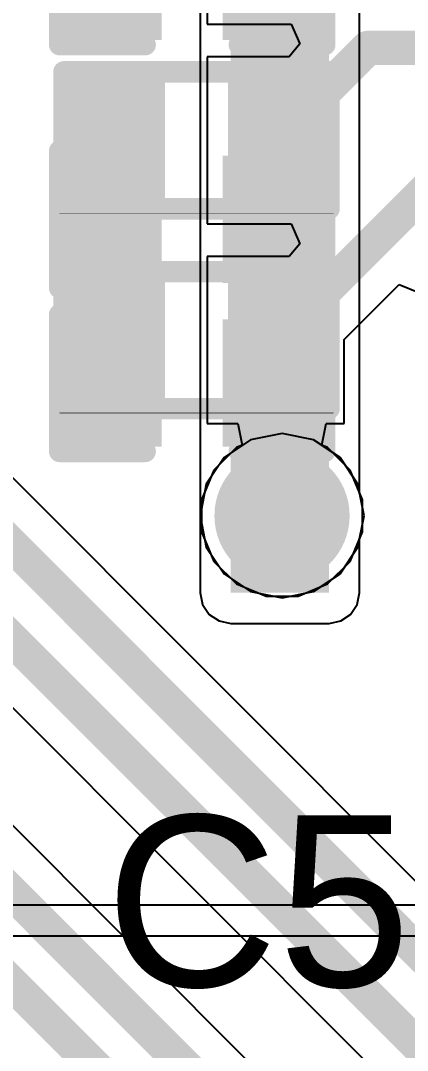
# Model space of a CAD drawing. Header units: inches. Extents: x -0.91 to 3.86, y -0.82 to 4.16.
# Drawn here: x 1.8319 to 1.9223, y 2.3641 to 2.6046 of the extents above; entities that cross this region are included whole.
import ezdxf

# ---------------------------------------------------------------- set-up
doc = ezdxf.new("R2010")
doc.units = ezdxf.units.IN
doc.header["$MEASUREMENT"] = 0
for name, color, linetype in [('Bottom Layer 1', 5, 'Continuous'), ('Bottom Overlay', 54, 'Continuous'), ('Bottom Paste', 16, 'Continuous'), ('Bottom Solder', 6, 'Continuous'), ('GND+Signal', 16, 'Continuous'), ('PWR+Signal', 76, 'Continuous'), ('Top Layer 1', 1, 'Continuous'), ('Top Overlay', 2, 'Continuous'), ('Top Paste', 8, 'Continuous'), ('Top Solder', 216, 'Continuous'), ('Via Holes', 16, 'Continuous')]:
    doc.layers.add(name, color=color, linetype=linetype)
doc.styles.add('Arial', font='', dxfattribs={"height": 0.2})
doc.styles.get('Arial').set_extended_font_data('Arial')

# ---------------------------------------------------------------- blocks, each defined once
blk = doc.blocks.new('C___0402_B_22')
at = {"layer": 'Bottom Layer 1'}
for points in [[(-0.0095, 0.0125), (-0.0095, -0.0125), (-0.0275, -0.0125), (-0.0275, 0.0125)], [(0.0275, 0.0125), (0.0275, -0.0125), (0.0095, -0.0125), (0.0095, 0.0125)]]:
    blk.add_hatch(color=5, dxfattribs=at).paths.add_polyline_path(points)
at = {"layer": 'Bottom Paste'}
for points in [[(-0.0095, 0.0125), (-0.0095, -0.0125), (-0.0275, -0.0125), (-0.0275, 0.0125)], [(0.0275, 0.0125), (0.0275, -0.0125), (0.0095, -0.0125), (0.0095, 0.0125)]]:
    blk.add_hatch(color=16, dxfattribs=at).paths.add_polyline_path(points)
at = {"layer": 'Bottom Solder'}
for points in [[(-0.00714, 0.01486), (-0.00714, -0.01486), (-0.02986, -0.01486), (-0.02986, 0.01486)], [(0.02986, 0.01486), (0.02986, -0.01486), (0.00714, -0.01486), (0.00714, 0.01486)]]:
    blk.add_hatch(color=6, dxfattribs=at).paths.add_polyline_path(points)
at = {"layer": 'Bottom Overlay'}
for points in [[(-0.011, 0.016, 0.005, 0.005, 0), (-0.031, 0.016, 0.005, 0.005, 0)], [(-0.031, 0.016, 0.005, 0.005, 0), (-0.031, -0.016, 0.005, 0.005, 0)], [(0.031, 0.016, 0.005, 0.005, 0), (0.011, 0.016, 0.005, 0.005, 0)], [(0.031, 0.016, 0.005, 0.005, 0), (0.031, -0.016, 0.005, 0.005, 0)], [(-0.011, -0.016, 0.005, 0.005, 0), (-0.031, -0.016, 0.005, 0.005, 0)], [(0.031, -0.016, 0.005, 0.005, 0), (0.011, -0.016, 0.005, 0.005, 0)]]:
    blk.add_lwpolyline(points, format="xyseb", dxfattribs=at)
for points in [[(-0.03225, 0.016, 0.0025, 0.0025, 1), (-0.02975, 0.016, 0.0025, 0.0025, 1)], [(-0.03225, 0.016, 0.0025, 0.0025, 1), (-0.02975, 0.016, 0.0025, 0.0025, 1)], [(-0.01225, 0.016, 0.0025, 0.0025, 1), (-0.00975, 0.016, 0.0025, 0.0025, 1)], [(0.00975, 0.016, 0.0025, 0.0025, 1), (0.01225, 0.016, 0.0025, 0.0025, 1)], [(0.02975, 0.016, 0.0025, 0.0025, 1), (0.03225, 0.016, 0.0025, 0.0025, 1)], [(0.02975, 0.016, 0.0025, 0.0025, 1), (0.03225, 0.016, 0.0025, 0.0025, 1)], [(-0.03225, -0.016, 0.0025, 0.0025, 1), (-0.02975, -0.016, 0.0025, 0.0025, 1)], [(-0.03225, -0.016, 0.0025, 0.0025, 1), (-0.02975, -0.016, 0.0025, 0.0025, 1)], [(-0.01225, -0.016, 0.0025, 0.0025, 1), (-0.00975, -0.016, 0.0025, 0.0025, 1)], [(0.00975, -0.016, 0.0025, 0.0025, 1), (0.01225, -0.016, 0.0025, 0.0025, 1)], [(0.02975, -0.016, 0.0025, 0.0025, 1), (0.03225, -0.016, 0.0025, 0.0025, 1)], [(0.02975, -0.016, 0.0025, 0.0025, 1), (0.03225, -0.016, 0.0025, 0.0025, 1)]]:
    blk.add_lwpolyline(points, format="xyseb", close=True, dxfattribs=at)
blk = doc.blocks.new('C___0402_B_23')
at = {"layer": 'Bottom Layer 1'}
for points in [[(-0.0095, 0.0125), (-0.0095, -0.0125), (-0.0275, -0.0125), (-0.0275, 0.0125)], [(0.0275, 0.0125), (0.0275, -0.0125), (0.0095, -0.0125), (0.0095, 0.0125)]]:
    blk.add_hatch(color=5, dxfattribs=at).paths.add_polyline_path(points)
at = {"layer": 'Bottom Paste'}
for points in [[(-0.0095, 0.0125), (-0.0095, -0.0125), (-0.0275, -0.0125), (-0.0275, 0.0125)], [(0.0275, 0.0125), (0.0275, -0.0125), (0.0095, -0.0125), (0.0095, 0.0125)]]:
    blk.add_hatch(color=16, dxfattribs=at).paths.add_polyline_path(points)
at = {"layer": 'Bottom Solder'}
for points in [[(-0.00714, 0.01486), (-0.00714, -0.01486), (-0.02986, -0.01486), (-0.02986, 0.01486)], [(0.02986, 0.01486), (0.02986, -0.01486), (0.00714, -0.01486), (0.00714, 0.01486)]]:
    blk.add_hatch(color=6, dxfattribs=at).paths.add_polyline_path(points)
at = {"layer": 'Bottom Overlay'}
for points in [[(-0.011, 0.016, 0.005, 0.005, 0), (-0.031, 0.016, 0.005, 0.005, 0)], [(-0.031, 0.016, 0.005, 0.005, 0), (-0.031, -0.016, 0.005, 0.005, 0)], [(0.031, 0.016, 0.005, 0.005, 0), (0.011, 0.016, 0.005, 0.005, 0)], [(0.031, 0.016, 0.005, 0.005, 0), (0.031, -0.016, 0.005, 0.005, 0)], [(-0.011, -0.016, 0.005, 0.005, 0), (-0.031, -0.016, 0.005, 0.005, 0)], [(0.031, -0.016, 0.005, 0.005, 0), (0.011, -0.016, 0.005, 0.005, 0)]]:
    blk.add_lwpolyline(points, format="xyseb", dxfattribs=at)
for points in [[(-0.03225, 0.016, 0.0025, 0.0025, 1), (-0.02975, 0.016, 0.0025, 0.0025, 1)], [(-0.03225, 0.016, 0.0025, 0.0025, 1), (-0.02975, 0.016, 0.0025, 0.0025, 1)], [(-0.01225, 0.016, 0.0025, 0.0025, 1), (-0.00975, 0.016, 0.0025, 0.0025, 1)], [(0.00975, 0.016, 0.0025, 0.0025, 1), (0.01225, 0.016, 0.0025, 0.0025, 1)], [(0.02975, 0.016, 0.0025, 0.0025, 1), (0.03225, 0.016, 0.0025, 0.0025, 1)], [(0.02975, 0.016, 0.0025, 0.0025, 1), (0.03225, 0.016, 0.0025, 0.0025, 1)], [(-0.03225, -0.016, 0.0025, 0.0025, 1), (-0.02975, -0.016, 0.0025, 0.0025, 1)], [(-0.03225, -0.016, 0.0025, 0.0025, 1), (-0.02975, -0.016, 0.0025, 0.0025, 1)], [(-0.01225, -0.016, 0.0025, 0.0025, 1), (-0.00975, -0.016, 0.0025, 0.0025, 1)], [(0.00975, -0.016, 0.0025, 0.0025, 1), (0.01225, -0.016, 0.0025, 0.0025, 1)], [(0.02975, -0.016, 0.0025, 0.0025, 1), (0.03225, -0.016, 0.0025, 0.0025, 1)], [(0.02975, -0.016, 0.0025, 0.0025, 1), (0.03225, -0.016, 0.0025, 0.0025, 1)]]:
    blk.add_lwpolyline(points, format="xyseb", close=True, dxfattribs=at)
blk = doc.blocks.new('C___0402_B_24')
at = {"layer": 'Bottom Layer 1'}
for points in [[(-0.0095, 0.0125), (-0.0095, -0.0125), (-0.0275, -0.0125), (-0.0275, 0.0125)], [(0.0275, 0.0125), (0.0275, -0.0125), (0.0095, -0.0125), (0.0095, 0.0125)]]:
    blk.add_hatch(color=5, dxfattribs=at).paths.add_polyline_path(points)
at = {"layer": 'Bottom Paste'}
for points in [[(-0.0095, 0.0125), (-0.0095, -0.0125), (-0.0275, -0.0125), (-0.0275, 0.0125)], [(0.0275, 0.0125), (0.0275, -0.0125), (0.0095, -0.0125), (0.0095, 0.0125)]]:
    blk.add_hatch(color=16, dxfattribs=at).paths.add_polyline_path(points)
at = {"layer": 'Bottom Solder'}
for points in [[(-0.00714, 0.01486), (-0.00714, -0.01486), (-0.02986, -0.01486), (-0.02986, 0.01486)], [(0.02986, 0.01486), (0.02986, -0.01486), (0.00714, -0.01486), (0.00714, 0.01486)]]:
    blk.add_hatch(color=6, dxfattribs=at).paths.add_polyline_path(points)
at = {"layer": 'Bottom Overlay'}
for points in [[(-0.011, 0.016, 0.005, 0.005, 0), (-0.031, 0.016, 0.005, 0.005, 0)], [(-0.031, 0.016, 0.005, 0.005, 0), (-0.031, -0.016, 0.005, 0.005, 0)], [(0.031, 0.016, 0.005, 0.005, 0), (0.011, 0.016, 0.005, 0.005, 0)], [(0.031, 0.016, 0.005, 0.005, 0), (0.031, -0.016, 0.005, 0.005, 0)], [(-0.011, -0.016, 0.005, 0.005, 0), (-0.031, -0.016, 0.005, 0.005, 0)], [(0.031, -0.016, 0.005, 0.005, 0), (0.011, -0.016, 0.005, 0.005, 0)]]:
    blk.add_lwpolyline(points, format="xyseb", dxfattribs=at)
for points in [[(-0.03225, 0.016, 0.0025, 0.0025, 1), (-0.02975, 0.016, 0.0025, 0.0025, 1)], [(-0.03225, 0.016, 0.0025, 0.0025, 1), (-0.02975, 0.016, 0.0025, 0.0025, 1)], [(-0.01225, 0.016, 0.0025, 0.0025, 1), (-0.00975, 0.016, 0.0025, 0.0025, 1)], [(0.00975, 0.016, 0.0025, 0.0025, 1), (0.01225, 0.016, 0.0025, 0.0025, 1)], [(0.02975, 0.016, 0.0025, 0.0025, 1), (0.03225, 0.016, 0.0025, 0.0025, 1)], [(0.02975, 0.016, 0.0025, 0.0025, 1), (0.03225, 0.016, 0.0025, 0.0025, 1)], [(-0.03225, -0.016, 0.0025, 0.0025, 1), (-0.02975, -0.016, 0.0025, 0.0025, 1)], [(-0.03225, -0.016, 0.0025, 0.0025, 1), (-0.02975, -0.016, 0.0025, 0.0025, 1)], [(-0.01225, -0.016, 0.0025, 0.0025, 1), (-0.00975, -0.016, 0.0025, 0.0025, 1)], [(0.00975, -0.016, 0.0025, 0.0025, 1), (0.01225, -0.016, 0.0025, 0.0025, 1)], [(0.02975, -0.016, 0.0025, 0.0025, 1), (0.03225, -0.016, 0.0025, 0.0025, 1)], [(0.02975, -0.016, 0.0025, 0.0025, 1), (0.03225, -0.016, 0.0025, 0.0025, 1)]]:
    blk.add_lwpolyline(points, format="xyseb", close=True, dxfattribs=at)
blk = doc.blocks.new('R___0402_95')
at = {"layer": 'Top Layer 1'}
for points in [[(-0.0275, -0.0125), (-0.0275, 0.0125), (-0.0095, 0.0125), (-0.0095, -0.0125)], [(0.0095, -0.0125), (0.0095, 0.0125), (0.0275, 0.0125), (0.0275, -0.0125)]]:
    blk.add_hatch(color=1, dxfattribs=at).paths.add_polyline_path(points)
at = {"layer": 'Top Paste'}
for points in [[(-0.0275, -0.0125), (-0.0275, 0.0125), (-0.0095, 0.0125), (-0.0095, -0.0125)], [(0.0095, -0.0125), (0.0095, 0.0125), (0.0275, 0.0125), (0.0275, -0.0125)]]:
    blk.add_hatch(color=8, dxfattribs=at).paths.add_polyline_path(points)
at = {"layer": 'Top Solder'}
for points in [[(-0.02967, -0.01467), (-0.02967, 0.01467), (-0.00733, 0.01467), (-0.00733, -0.01467)], [(0.00733, -0.01467), (0.00733, 0.01467), (0.02967, 0.01467), (0.02967, -0.01467)]]:
    blk.add_hatch(color=216, dxfattribs=at).paths.add_polyline_path(points)
at = {"layer": 'Top Overlay'}
for points in [[(-0.031, -0.016, 0.005, 0.005, 0), (-0.031, 0.016, 0.005, 0.005, 0)], [(-0.031, 0.016, 0.005, 0.005, 0), (0.031, 0.016, 0.005, 0.005, 0)], [(0.031, -0.016, 0.005, 0.005, 0), (0.031, 0.016, 0.005, 0.005, 0)], [(-0.031, -0.016, 0.005, 0.005, 0), (0.031, -0.016, 0.005, 0.005, 0)], [(-0.032, -0.017, 0.000127, 0.000127, 0), (0.032, -0.017, 0.000127, 0.000127, 0)]]:
    blk.add_lwpolyline(points, format="xyseb", dxfattribs=at)
for points in [[(-0.03225, 0.016, 0.0025, 0.0025, 1), (-0.02975, 0.016, 0.0025, 0.0025, 1)], [(-0.03225, 0.016, 0.0025, 0.0025, 1), (-0.02975, 0.016, 0.0025, 0.0025, 1)], [(0.02975, 0.016, 0.0025, 0.0025, 1), (0.03225, 0.016, 0.0025, 0.0025, 1)], [(0.02975, 0.016, 0.0025, 0.0025, 1), (0.03225, 0.016, 0.0025, 0.0025, 1)], [(-0.03225, -0.016, 0.0025, 0.0025, 1), (-0.02975, -0.016, 0.0025, 0.0025, 1)], [(-0.03225, -0.016, 0.0025, 0.0025, 1), (-0.02975, -0.016, 0.0025, 0.0025, 1)], [(0.02975, -0.016, 0.0025, 0.0025, 1), (0.03225, -0.016, 0.0025, 0.0025, 1)], [(0.02975, -0.016, 0.0025, 0.0025, 1), (0.03225, -0.016, 0.0025, 0.0025, 1)], [(-0.03203, -0.017, 0.0000635, 0.0000635, 1), (-0.03197, -0.017, 0.0000635, 0.0000635, 1)], [(0.03197, -0.017, 0.0000635, 0.0000635, 1), (0.03203, -0.017, 0.0000635, 0.0000635, 1)]]:
    blk.add_lwpolyline(points, format="xyseb", close=True, dxfattribs=at)
blk = doc.blocks.new('R___0402_97')
at = {"layer": 'Top Layer 1'}
for points in [[(-0.0275, -0.0125), (-0.0275, 0.0125), (-0.0095, 0.0125), (-0.0095, -0.0125)], [(0.0095, -0.0125), (0.0095, 0.0125), (0.0275, 0.0125), (0.0275, -0.0125)]]:
    blk.add_hatch(color=1, dxfattribs=at).paths.add_polyline_path(points)
at = {"layer": 'Top Paste'}
for points in [[(-0.0275, -0.0125), (-0.0275, 0.0125), (-0.0095, 0.0125), (-0.0095, -0.0125)], [(0.0095, -0.0125), (0.0095, 0.0125), (0.0275, 0.0125), (0.0275, -0.0125)]]:
    blk.add_hatch(color=8, dxfattribs=at).paths.add_polyline_path(points)
at = {"layer": 'Top Solder'}
for points in [[(-0.02966, -0.01467), (-0.02966, 0.01467), (-0.00733, 0.01467), (-0.00733, -0.01467)], [(0.00734, -0.01467), (0.00734, 0.01467), (0.02967, 0.01467), (0.02967, -0.01467)]]:
    blk.add_hatch(color=216, dxfattribs=at).paths.add_polyline_path(points)
at = {"layer": 'Top Overlay'}
for points in [[(-0.031, -0.016, 0.005, 0.005, 0), (-0.031, 0.016, 0.005, 0.005, 0)], [(-0.031, 0.016, 0.005, 0.005, 0), (0.031, 0.016, 0.005, 0.005, 0)], [(0.031, -0.016, 0.005, 0.005, 0), (0.031, 0.016, 0.005, 0.005, 0)], [(-0.031, -0.016, 0.005, 0.005, 0), (0.031, -0.016, 0.005, 0.005, 0)], [(-0.032, -0.017, 0.000127, 0.000127, 0), (0.032, -0.017, 0.000127, 0.000127, 0)]]:
    blk.add_lwpolyline(points, format="xyseb", dxfattribs=at)
for points in [[(-0.03225, 0.016, 0.0025, 0.0025, 1), (-0.02975, 0.016, 0.0025, 0.0025, 1)], [(-0.03225, 0.016, 0.0025, 0.0025, 1), (-0.02975, 0.016, 0.0025, 0.0025, 1)], [(0.02975, 0.016, 0.0025, 0.0025, 1), (0.03225, 0.016, 0.0025, 0.0025, 1)], [(0.02975, 0.016, 0.0025, 0.0025, 1), (0.03225, 0.016, 0.0025, 0.0025, 1)], [(-0.03225, -0.016, 0.0025, 0.0025, 1), (-0.02975, -0.016, 0.0025, 0.0025, 1)], [(-0.03225, -0.016, 0.0025, 0.0025, 1), (-0.02975, -0.016, 0.0025, 0.0025, 1)], [(0.02975, -0.016, 0.0025, 0.0025, 1), (0.03225, -0.016, 0.0025, 0.0025, 1)], [(0.02975, -0.016, 0.0025, 0.0025, 1), (0.03225, -0.016, 0.0025, 0.0025, 1)], [(-0.03203, -0.017, 0.0000635, 0.0000635, 1), (-0.03197, -0.017, 0.0000635, 0.0000635, 1)], [(0.03197, -0.017, 0.0000635, 0.0000635, 1), (0.03203, -0.017, 0.0000635, 0.0000635, 1)]]:
    blk.add_lwpolyline(points, format="xyseb", close=True, dxfattribs=at)

msp = doc.modelspace()

# ---------------------------------------------------------------- hatches: boundary and pattern name
at = {"layer": 'Bottom Layer 1'}
msp.add_hatch(color=5, dxfattribs=at).paths.add_polyline_path([(1.904, 2.471), (1.904, 2.67), (1.881, 2.67), (1.881, 2.471)])
h = msp.add_hatch(color=5, dxfattribs=at)
edge = h.paths.add_edge_path()
edge.add_arc((1.893, 2.489), 0.01181, 0, 360)
at = {"layer": 'Bottom Solder'}
h = msp.add_hatch(color=6, dxfattribs=at)
edge = h.paths.add_edge_path()
edge.add_arc((1.893, 2.489), 0.01581, 0, 360)
at = {"layer": 'GND+Signal'}
h = msp.add_hatch(color=16, dxfattribs=at)
edge = h.paths.add_edge_path()
edge.add_arc((1.893, 2.489), 0.01181, 0, 360)
at = {"layer": 'PWR+Signal'}
h = msp.add_hatch(color=76, dxfattribs=at)
edge = h.paths.add_edge_path()
edge.add_arc((1.893, 2.489), 0.01181, 0, 360)
at = {"layer": 'Top Layer 1'}
h = msp.add_hatch(color=1, dxfattribs=at)
edge = h.paths.add_edge_path()
edge.add_arc((1.893, 2.489), 0.01181, 0, 360)
at = {"layer": 'Via Holes'}
h = msp.add_hatch(color=7, dxfattribs=at)
edge = h.paths.add_edge_path()
edge.add_arc((1.893, 2.489), 0.00591, 0, 360)

# ---------------------------------------------------------------- linework, layer by layer
at = {"layer": 'Bottom Layer 1'}
for p, q in [((1.94514, 2.38272), (1.56693, 2.76093)), ((1.55735, 2.71678), (1.9183, 2.35583)), ((1.89543, 2.35122), (1.55872, 2.68793)), ((1.87386, 2.67), (1.87386, 2.471)), ((1.91114, 2.49437), (1.91114, 2.66849)), ((1.91181, 2.49274), (1.91114, 2.49437)), ((1.91181, 2.48526), (1.91181, 2.49274)), ((1.91114, 2.48363), (1.91181, 2.48526)), ((1.91114, 2.471), (1.91114, 2.48363)), ((1.87386, 2.471), (1.87441, 2.46827)), ((1.91059, 2.46827), (1.91114, 2.471)), ((1.87441, 2.46827), (1.87595, 2.46595)), ((1.90905, 2.46595), (1.91059, 2.46827)), ((1.87595, 2.46595), (1.87827, 2.46441)), ((1.90673, 2.46441), (1.90905, 2.46595)), ((1.87827, 2.46441), (1.881, 2.46386)), ((1.881, 2.46386), (1.904, 2.46386)), ((1.904, 2.46386), (1.90673, 2.46441))]:
    msp.add_line(p, q, dxfattribs=at)
for points in [[(1.559, 2.753, 0.008, 0.008, 0), (1.9405, 2.3715, 0.008, 0.008, 0)], [(1.562, 2.728, 0.008, 0.008, 0), (1.935, 2.355, 0.008, 0.008, 0)], [(1.55079, 2.68, 0.008, 0.008, 0), (1.89079, 2.34, 0.008, 0.008, 0)], [(1.56257, 2.647, 0.008, 0.008, 0), (1.88457, 2.325, 0.008, 0.008, 0)]]:
    msp.add_lwpolyline(points, format="xyseb", dxfattribs=at)
at = {"layer": 'PWR+Signal'}
for p, q in [((1.88566, 2.50672), (1.87944, 2.50256)), ((1.893, 2.50818), (1.88566, 2.50672)), ((1.90034, 2.50672), (1.893, 2.50818)), ((1.90656, 2.50256), (1.90034, 2.50672)), ((1.87944, 2.50256), (1.87528, 2.49634)), ((1.91072, 2.49634), (1.90656, 2.50256)), ((1.87528, 2.49634), (1.87382, 2.489)), ((1.91218, 2.489), (1.91072, 2.49634)), ((1.87382, 2.489), (1.87528, 2.48166)), ((1.91072, 2.48166), (1.91218, 2.489)), ((1.87528, 2.48166), (1.87944, 2.47544)), ((1.90656, 2.47544), (1.91072, 2.48166)), ((1.87944, 2.47544), (1.88566, 2.47128)), ((1.90034, 2.47128), (1.90656, 2.47544)), ((1.88566, 2.47128), (1.893, 2.46982)), ((1.893, 2.46982), (1.90034, 2.47128)), ((3.047, 2.398), (1.7437, 2.398)), ((1.7437, 2.39086), (3.03986, 2.39086))]:
    msp.add_line(p, q, dxfattribs=at)
at = {"layer": 'Top Layer 1'}
for p, q in [((1.8755, 2.63678), (1.8755, 2.60383)), ((1.8755, 2.60383), (1.89513, 2.60383)), ((1.89513, 2.60383), (1.89715, 2.5992)), ((1.89715, 2.5992), (1.8947, 2.59617)), ((1.8947, 2.59617), (1.8755, 2.59617)), ((1.8755, 2.59617), (1.8755, 2.55717)), ((1.8755, 2.55717), (1.89513, 2.55717)), ((1.89513, 2.55717), (1.89715, 2.55253)), ((1.89715, 2.55253), (1.8947, 2.5495)), ((1.8947, 2.5495), (1.8755, 2.5495)), ((1.8755, 2.5495), (1.8755, 2.5105)), ((1.9075, 2.53014), (1.92038, 2.54302)), ((1.92038, 2.54302), (1.925, 2.54111)), ((1.9075, 2.5105), (1.9075, 2.53014)), ((1.8755, 2.5105), (1.88268, 2.5105)), ((1.88268, 2.5105), (1.88368, 2.5055)), ((1.90232, 2.5055), (1.90332, 2.5105)), ((1.90332, 2.5105), (1.9075, 2.5105)), ((1.88234, 2.50495), (1.87705, 2.49966)), ((1.88368, 2.5055), (1.88234, 2.50495)), ((1.90366, 2.50495), (1.90232, 2.5055)), ((1.90895, 2.49966), (1.90366, 2.50495)), ((1.87705, 2.49966), (1.87419, 2.49274)), ((1.91181, 2.49274), (1.90895, 2.49966)), ((1.87419, 2.49274), (1.87419, 2.48526)), ((1.91181, 2.48526), (1.91181, 2.49274)), ((1.87419, 2.48526), (1.87705, 2.47834)), ((1.90895, 2.47834), (1.91181, 2.48526)), ((1.87705, 2.47834), (1.88234, 2.47305)), ((1.90366, 2.47305), (1.90895, 2.47834)), ((1.88234, 2.47305), (1.88926, 2.47019)), ((1.89674, 2.47019), (1.90366, 2.47305)), ((1.88926, 2.47019), (1.89674, 2.47019))]:
    msp.add_line(p, q, dxfattribs=at)
for points in [[(1.8915, 2.57667, 0.008, 0.008, 0), (1.9131, 2.59827, 0.008, 0.008, 0)], [(1.9131, 2.59827, 0.008, 0.008, 0), (1.952, 2.59827, 0.008, 0.008, 0)], [(1.8915, 2.53, 0.008, 0.008, 0), (1.92827, 2.56677, 0.008, 0.008, 0)]]:
    msp.add_lwpolyline(points, format="xyseb", dxfattribs=at)
for points in [[(1.9111, 2.59827, 0.004, 0.004, 1), (1.9151, 2.59827, 0.004, 0.004, 1)], [(1.9111, 2.59827, 0.004, 0.004, 1), (1.9151, 2.59827, 0.004, 0.004, 1)], [(1.8895, 2.57667, 0.004, 0.004, 1), (1.8935, 2.57667, 0.004, 0.004, 1)], [(1.8895, 2.53, 0.004, 0.004, 1), (1.8935, 2.53, 0.004, 0.004, 1)]]:
    msp.add_lwpolyline(points, format="xyseb", close=True, dxfattribs=at)

# ---------------------------------------------------------------- block references
at = {"rotation": 180}
for name, p in [('C___0402_B_22', (1.872, 2.615)), ('C___0402_B_23', (1.872, 2.55819)), ('C___0402_B_24', (1.872, 2.52))]:
    msp.add_blockref(name, p, dxfattribs=at)
for name, p in [('R___0402_95', (1.873, 2.57667)), ('R___0402_97', (1.873, 2.53))]:
    msp.add_blockref(name, p)

# ---------------------------------------------------------------- texts
at = {"layer": 'Top Overlay', "style": 'Arial'}
msp.add_text('C52', height=0.04, dxfattribs=at).set_placement((1.85168, 2.37901))

doc.saveas('drawing.dxf')
